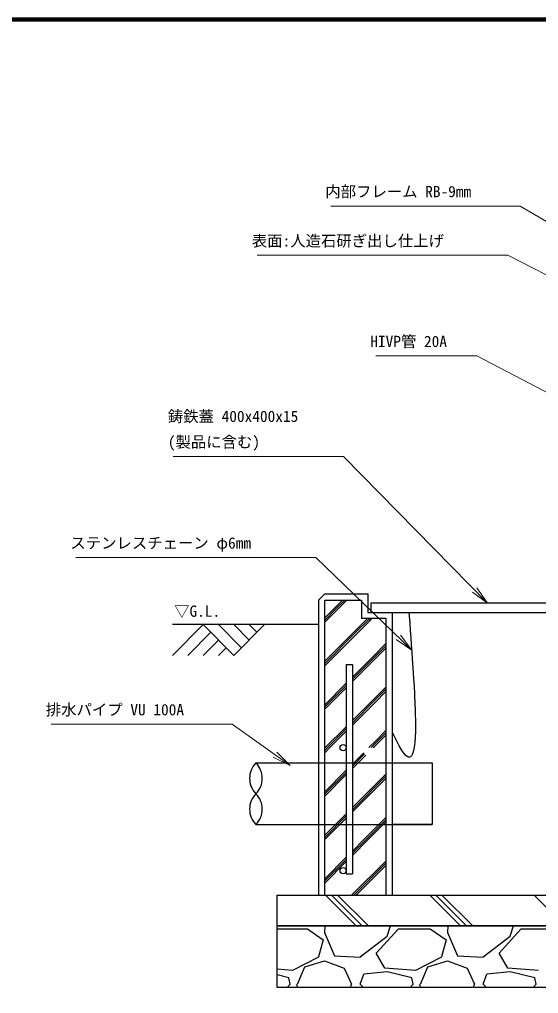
# Model space of a CAD drawing. Units: millimetres at full size, sheet at 1:20; details may follow other scales. Extents: x 300 to 8100, y 300 to 5640.
# Drawn here: x 4574 to 6263, y 2472 to 5640 of the extents above; entities that cross this region are included whole.
import ezdxf
from ezdxf.enums import TextEntityAlignment as Align

# ---------------------------------------------------------------- set-up
doc = ezdxf.new("R2010")
doc.units = ezdxf.units.MM
doc.header["$LTSCALE"] = 20
for name, color, linetype, lineweight in [('D-STR-HTXT\u3000旗上げ', 7, 'Continuous', 13), ('D-STR-TXT\u3000文字列', 7, 'Continuous', 13), ('D-STR\u3000構造物外形線', 1, 'Continuous', 25), ('V-nasSTD', 3, 'Continuous', 140)]:
    doc.layers.add(name, color=color, linetype=linetype, lineweight=lineweight)
doc.styles.add('ＭＳ ゴシック', font='')
doc.styles.get('ＭＳ ゴシック').set_extended_font_data('MS Gothic')

# ---------------------------------------------------------------- blocks, each defined once
blk = doc.blocks.new('open_arrow')
at = {"color": 0, "linetype": 'Continuous', "lineweight": -2}
blk.add_lwpolyline([(7.5, 1.25), (0, 0), (7.5, -1.25)], dxfattribs=at)

msp = doc.modelspace()

# ---------------------------------------------------------------- linework, layer by layer
at = {"layer": 'D-STR-HTXT\u3000旗上げ'}
for points in [[(6667.3, 4762.78), (6203.11, 5033.21), (6195.11, 5033.21), (5586.76, 5033.21), (5890.94, 5033.21)], [(6577.3, 4661.16), (6162.75, 4872.93), (6154.75, 4872.93), (5347.6, 4872.93), (5751.17, 4872.93)], [(6865.99, 4126.62), (6062.13, 4545.77), (6054.13, 4545.77), (5733.23, 4545.77), (5893.68, 4545.77)], [(6097.3, 3741.78), (5627.92, 4218.82), (5619.92, 4218.82), (5074.57, 4218.82), (5347.24, 4218.82)], [(5850.15, 3588.84), (5538.56, 3890.28), (5530.56, 3890.28), (4757.41, 3890.28), (5143.98, 3890.28)], [(5454.43, 3213.95), (5266.11, 3348.12), (5258.11, 3348.12), (4677.71, 3348.12), (4967.91, 3348.12)]]:
    msp.add_lwpolyline(points, dxfattribs=at)
at = {"layer": 'D-STR\u3000構造物外形線'}
for p, q in [((5547.3, 3751.78), (5567.3, 3771.78)), ((5567.3, 3771.78), (5707.3, 3771.78)), ((5707.3, 3771.78), (5707.3, 3741.78)), ((5547.3, 3751.78), (5547.3, 2791.78)), ((5567.3, 2791.78), (5567.3, 3751.78)), ((5567.3, 3751.78), (5687.3, 3751.78)), ((5597.64, 3724.4), (5625.02, 3751.78)), ((5601.01, 3720.52), (5632.27, 3751.78)), ((5604.39, 3716.65), (5639.52, 3751.78)), ((5687.3, 3751.78), (5687.3, 3691.78)), ((5567.3, 3694.06), (5597.64, 3724.4)), ((5567.3, 3686.81), (5601.01, 3720.52)), ((5567.3, 3679.56), (5604.39, 3716.65)), ((5787.3, 2791.78), (5787.3, 3711.78)), ((5663.49, 3648.83), (5706.44, 3691.78)), ((5666.87, 3644.96), (5713.02, 3691.11)), ((5670.24, 3641.08), (5713.58, 3684.42)), ((5767.3, 3691.78), (5687.3, 3691.78)), ((5713.02, 3691.11), (5713.69, 3691.78)), ((5713.58, 3684.42), (5720.94, 3691.78)), ((5767.3, 2791.78), (5767.3, 3691.78)), ((5547.3, 3671.78), (5071.9, 3671.78)), ((5071.9, 3571.78), (5171.9, 3671.78)), ((5196.9, 3646.78), (5121.9, 3571.78)), ((5171.9, 3671.78), (5271.9, 3571.78)), ((5221.9, 3671.78), (5296.9, 3596.78)), ((5271.9, 3671.78), (5321.9, 3621.78)), ((5271.9, 3571.78), (5371.9, 3671.78)), ((5321.9, 3671.78), (5346.9, 3646.78)), ((5567.3, 3552.64), (5663.49, 3648.83)), ((5567.3, 3545.39), (5666.87, 3644.96)), ((5221.9, 3621.78), (5171.9, 3571.78)), ((5567.3, 3538.14), (5670.24, 3641.08)), ((5246.9, 3596.78), (5221.9, 3571.78)), ((5722.27, 3566.19), (5767.3, 3611.22)), ((5722.85, 3559.51), (5767.3, 3603.97)), ((5723.42, 3552.83), (5767.3, 3596.72)), ((5657.3, 3501.22), (5722.27, 3566.19)), ((5657.3, 3493.97), (5722.85, 3559.51)), ((5657.3, 3486.72), (5723.42, 3552.83)), ((5637.3, 3541.74), (5637.3, 2861.78)), ((5637.3, 3541.74), (5657.3, 3541.74)), ((5657.3, 3541.74), (5657.3, 2861.78)), ((5567.3, 3411.22), (5637.3, 3481.22)), ((5567.3, 3403.97), (5637.3, 3473.97)), ((5567.3, 3396.72), (5637.3, 3466.72)), ((5730.34, 3432.83), (5767.3, 3469.8)), ((5730.69, 3425.94), (5767.3, 3462.55)), ((5731.05, 3419.05), (5767.3, 3455.3)), ((5657.3, 3359.8), (5730.34, 3432.83)), ((5657.3, 3352.55), (5730.69, 3425.94)), ((5657.3, 3345.3), (5731.05, 3419.05)), ((5569.28, 3271.78), (5637.3, 3339.8)), ((5576.53, 3271.78), (5637.3, 3332.55)), ((5730.88, 3291.95), (5767.3, 3328.37)), ((5583.78, 3271.78), (5637.3, 3325.3)), ((5729.3, 3275.87), (5767.3, 3313.87)), ((5730.16, 3283.99), (5767.3, 3321.12)), ((5567.3, 3269.8), (5569.28, 3271.78)), ((5567.3, 3262.55), (5576.53, 3271.78)), ((5567.3, 3255.3), (5583.78, 3271.78)), ((5710.7, 3271.78), (5730.88, 3291.95)), ((5717.95, 3271.78), (5730.16, 3283.99)), ((5725.2, 3271.78), (5729.3, 3275.87)), ((5657.3, 3218.37), (5694.17, 3255.24)), ((5657.3, 3211.12), (5697.22, 3251.05)), ((5657.3, 3203.87), (5700.67, 3247.24)), ((5343.56, 3221.78), (5917.3, 3221.78)), ((5567.3, 3128.37), (5637.3, 3198.37)), ((5567.3, 3121.12), (5637.3, 3191.12)), ((5567.3, 3113.87), (5637.3, 3183.87)), ((5657.3, 3076.95), (5767.3, 3186.95)), ((5657.3, 3069.7), (5767.3, 3179.7)), ((5657.3, 3062.45), (5767.3, 3172.45)), ((5567.3, 2986.95), (5637.3, 3056.95)), ((5567.3, 2979.7), (5637.3, 3049.7)), ((5567.3, 2972.45), (5637.3, 3042.45)), ((5693.55, 2971.78), (5767.3, 3045.53)), ((5343.56, 3021.78), (5917.3, 3021.78)), ((5700.8, 2971.78), (5767.3, 3038.28)), ((5708.05, 2971.78), (5767.3, 3031.03)), ((5657.3, 2935.53), (5693.55, 2971.78)), ((5657.3, 2928.28), (5700.8, 2971.78)), ((5657.3, 2921.03), (5708.05, 2971.78)), ((5567.3, 2845.53), (5637.3, 2915.53)), ((5567.3, 2838.28), (5637.3, 2908.28)), ((5567.3, 2831.03), (5637.3, 2901.03)), ((5654.97, 2791.78), (5767.3, 2904.11)), ((5662.22, 2791.78), (5767.3, 2896.86)), ((5669.47, 2791.78), (5767.3, 2889.61)), ((5637.3, 2861.78), (5657.3, 2861.78)), ((5569.79, 2791.78), (5669.79, 2691.78)), ((5589.59, 2791.78), (5689.59, 2691.78)), ((5609.39, 2791.78), (5709.39, 2691.78)), ((5707.3, 2791.78), (5787.3, 2791.78)), ((5909.21, 2791.78), (6009.21, 2691.78)), ((5929, 2791.78), (6029, 2691.78)), ((5948.8, 2791.78), (6048.8, 2691.78)), ((6248.62, 2791.78), (6348.62, 2691.78)), ((5412.3, 2682.81), (5510.79, 2682.81)), ((5510.77, 2682.95), (5562.77, 2646.95)), ((5538.5, 2691.78), (5546.81, 2690.78)), ((5546.74, 2690.8), (5547.29, 2691.78)), ((5566.73, 2670.88), (5598.73, 2594.88)), ((5567.78, 2691.78), (5566.78, 2670.81)), ((5734.81, 2602.76), (5806.81, 2682.76)), ((5770.8, 2658.82), (5781.34, 2691.78)), ((5806.79, 2682.81), (5910.79, 2682.81)), ((5910.77, 2682.95), (5962.77, 2646.95)), ((5938.5, 2691.78), (5946.81, 2690.78)), ((5946.74, 2690.8), (5947.29, 2691.78)), ((5966.72, 2670.89), (5998.72, 2594.89)), ((5967.78, 2691.78), (5966.78, 2670.81)), ((6134.81, 2602.76), (6206.81, 2682.76)), ((6170.8, 2658.82), (6181.34, 2691.78)), ((6206.79, 2682.81), (6310.79, 2682.81)), ((5562.78, 2646.82), (5546.78, 2590.82)), ((5682.78, 2591.01), (5770.78, 2659.01)), ((5962.78, 2646.82), (5946.78, 2590.82)), ((6082.78, 2591), (6170.78, 2659)), ((5762.87, 2554.79), (5734.87, 2602.79)), ((6162.87, 2554.79), (6134.87, 2602.79)), ((5546.87, 2590.69), (5462.87, 2546.69)), ((5502.8, 2558.81), (5566.8, 2578.81)), ((5566.76, 2578.8), (5630.76, 2554.8)), ((5598.74, 2594.76), (5682.74, 2590.76)), ((5946.86, 2590.69), (5862.86, 2546.69)), ((5902.8, 2558.81), (5966.8, 2578.81)), ((5966.76, 2578.8), (6030.76, 2554.8)), ((5998.74, 2594.76), (6082.74, 2590.76)), ((5462.73, 2546.97), (5412.3, 2551.01)), ((5478.81, 2502.82), (5502.81, 2558.82)), ((5630.8, 2554.8), (5654.8, 2502.8)), ((5682.78, 2502.81), (5694.78, 2534.81)), ((5770.87, 2542.7), (5694.87, 2534.7)), ((5862.73, 2546.97), (5762.73, 2554.97)), ((5850.76, 2522.84), (5770.76, 2542.84)), ((5878.81, 2502.82), (5902.81, 2558.82)), ((6030.8, 2554.8), (6054.8, 2502.8)), ((6082.78, 2502.81), (6094.78, 2534.81)), ((6170.87, 2542.7), (6094.87, 2534.7)), ((6262.73, 2546.97), (6162.73, 2554.97)), ((6250.76, 2522.84), (6170.76, 2542.84)), ((5450.76, 2522.84), (5412.3, 2532.46)), ((5454.82, 2502.76), (5444.93, 2491.78)), ((5454.8, 2502.8), (5450.8, 2522.8)), ((5474.76, 2502.82), (5479.49, 2491.78)), ((5650.86, 2491.78), (5654.8, 2502.8)), ((5693.04, 2491.78), (5682.78, 2502.97)), ((5854.81, 2502.76), (5844.93, 2491.78)), ((5854.8, 2502.8), (5850.8, 2522.8)), ((5874.76, 2502.82), (5879.49, 2491.78)), ((6050.86, 2491.78), (6054.79, 2502.8)), ((6093.04, 2491.78), (6082.78, 2502.97)), ((6254.81, 2502.77), (6244.92, 2491.78)), ((6254.8, 2502.8), (6250.8, 2522.8))]:
    msp.add_line(p, q, dxfattribs=at)
for points in [[(5707.3, 3741.78), (5707.3, 3711.78), (5787.3, 3711.78)], [(5840.8, 3711.28), (5843.8, 3676.03), (5845.55, 3652.53), (5847.3, 3629.03), (5849.05, 3605.78), (5850.55, 3582.78), (5852.3, 3560.03), (5855.3, 3516.03), (5856.55, 3494.53), (5857.8, 3473.53), (5860.8, 3414.28), (5861.55, 3395.78), (5862.05, 3378.03), (5862.3, 3361.03), (5862.3, 3330.03), (5861.3, 3303.03), (5860.3, 3291.03), (5859.3, 3280.28), (5856.3, 3262.28), (5854.3, 3255.03), (5852.05, 3249.28), (5849.55, 3245.03), (5846.55, 3242.28), (5843.3, 3241.03), (5839.8, 3241.03), (5835.8, 3242.78), (5831.3, 3246.28), (5826.55, 3251.28), (5821.55, 3258.28), (5815.8, 3267.03), (5809.8, 3277.28), (5803.55, 3288.78), (5797.05, 3301.03), (5787.3, 3320.78)], [(5787.3, 3221.78), (5917.3, 3221.78), (5917.3, 3021.78), (5787.3, 3021.78)]]:
    msp.add_lwpolyline(points, dxfattribs=at)
for points in [[(6477.3, 3741.78), (5717.3, 3741.78), (5717.3, 3711.78), (6477.3, 3711.78)], [(5412.3, 2791.78), (7312.3, 2791.78), (7312.3, 2691.78), (5412.3, 2691.78)], [(5412.3, 2691.78), (7312.3, 2691.78), (7312.3, 2491.78), (5412.3, 2491.78)]]:
    msp.add_lwpolyline(points, close=True, dxfattribs=at)
for centre in [(5627.3, 3271.78), (5627.3, 2871.78)]:
    msp.add_circle(centre, 10, dxfattribs=at)
for centre, start, end in [((5393.55, 3171.78), 134.99713, 225.00287), ((5293.56, 3171.78), 314.99713, 45.00287), ((5393.55, 3071.78), 134.99713, 225.00287), ((5293.56, 3071.78), 314.99713, 45.00287)]:
    msp.add_arc(centre, 70.71, start, end, dxfattribs=at)
at = {"layer": 'V-nasSTD'}
msp.add_lwpolyline([(300, 300), (300, 5640), (8100, 5640), (8100, 300)], close=True, dxfattribs=at)

# ---------------------------------------------------------------- block references
at = {"layer": 'D-STR-HTXT\u3000旗上げ', "xscale": 8, "yscale": 8}
for p, rotation in [((6097.3, 3741.78), 134.5), ((5850.15, 3588.84), 135.9), ((5454.43, 3213.95), 144.5)]:
    msp.add_blockref('open_arrow', p, dxfattribs=dict(at, rotation=rotation))

# ---------------------------------------------------------------- texts
at = {"layer": 'D-STR-HTXT\u3000旗上げ', "style": 'ＭＳ ゴシック'}
for s, p in [('内部フレーム RB-9mm', (5569.23, 5050.97)), ('表面:人造石研ぎ出し仕上げ', (5330.14, 4890.69)), ('HIVP管 20A', (5715.56, 4563.53)), ('鋳鉄蓋 400x400x15', (5056.98, 4319.91)), ('(製品に含む)', (5056.98, 4236.58)), ('ステンレスチェーン φ6mm', (4739.96, 3908.04)), ('排水パイプ VU 100A', (4660.15, 3365.87))]:
    msp.add_text(s, height=36.66, dxfattribs=at).set_placement(p, align=Align.BOTTOM_LEFT)
at = {"layer": 'D-STR-TXT\u3000文字列', "style": 'ＭＳ ゴシック'}
msp.add_text('▽G.L.', height=36.66, dxfattribs=at).set_placement((5077.5, 3734.03), align=Align.TOP_LEFT)

doc.saveas('drawing.dxf')
